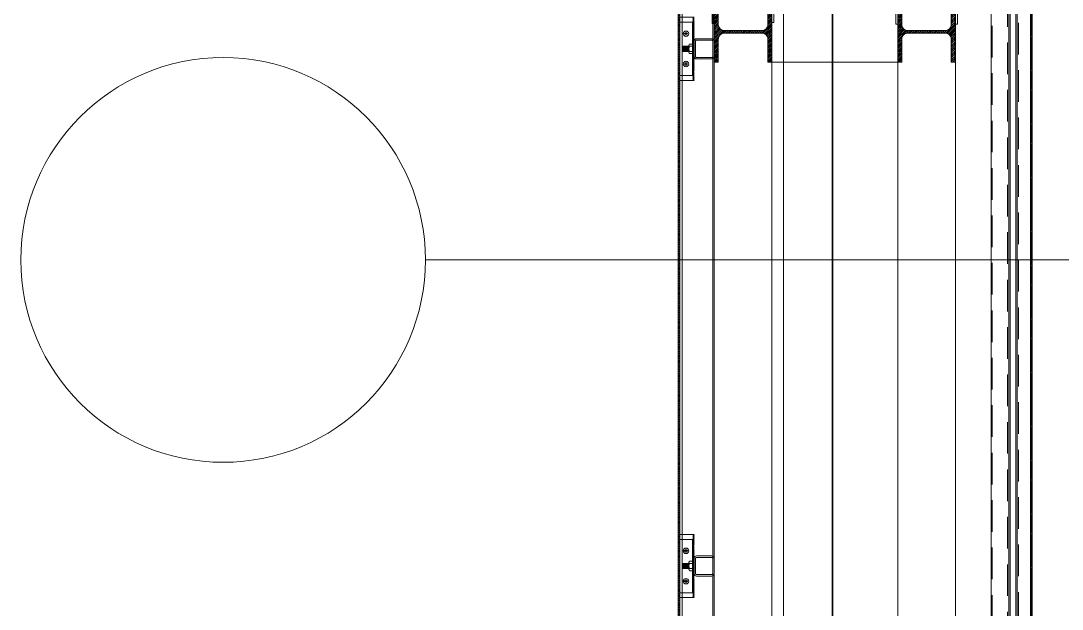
# Model space of a CAD drawing. Extents: x -2012 to 34975, y -1043 to 8321.
# Drawn here: x 6000.8 to 6206.8, y 3083.5 to 3199.7 of the extents above; entities that cross this region are included whole.
import ezdxf

# ---------------------------------------------------------------- set-up
doc = ezdxf.new("R2010")
doc.units = 0
doc.header["$LTSCALE"] = 25
doc.header["$PDMODE"] = 1
doc.linetypes.add('DOT2', pattern=[0.125, 0, -0.125])
doc.linetypes.add('HIDDEN', pattern=[0.375, 0.25, -0.125])
doc.layers.get('0').update_dxf_attribs({"color": 9, "lineweight": 9})
for name, color, linetype, lineweight in [('01', 9, 'Continuous', 9), ('06D', 9, 'Continuous', 9), ('09P', 9, 'Continuous', 9), ('10', 9, 'Continuous', 9), ('20', 9, 'DOT2', 9), ('24', 9, 'Continuous', 9), ('33', 9, 'BATTING', 9)]:
    doc.layers.add(name, color=color, linetype=linetype, lineweight=lineweight)
doc.linetypes.add('BATTING', pattern='A,0.0001,-0.1,[134,ltypeshp.shx,S=0.1,R=0,X=-0.1,Y=0],-0.2,[134,ltypeshp.shx,S=0.1,R=180,X=0.1,Y=0],-0.1', length=0.4001)

# ---------------------------------------------------------------- blocks, each defined once
blk = doc.blocks.new('p-aks_vw')
at = {"layer": '24', "ltscale": 2}
blk.add_lwpolyline([(5680, 2840), (5975, 2840)], dxfattribs=at)
blk = doc.blocks.new('p-cephe-onkisim')
at = {"layer": '06D'}
blk.add_lwpolyline([(-70, 2779.5), (-70, 3752.21)], dxfattribs=at)
at = {"layer": '10'}
blk.add_lwpolyline([(0, 3019.5), (-70, 3019.5), (-70, 2779.5), (0, 2779.5)], close=True, dxfattribs=at)
blk = doc.blocks.new('Prf-40x40')
for points in [[(1.5, -2), (-1.5, -2, -0.414214), (-2, -1.5), (-2, 1.5, -0.414214), (-1.5, 2), (1.5, 2, -0.414214), (2, 1.5), (2, -1.5, -0.414214)], [(1.5, -1.7), (-1.5, -1.7, -0.414214), (-1.7, -1.5), (-1.7, 1.5, -0.414214), (-1.5, 1.7), (1.5, 1.7, -0.414214), (1.7, 1.5), (1.7, -1.5, -0.414214)]]:
    blk.add_lwpolyline(points, format="xyb", close=True)
blk.add_point((0, 0))
blk = doc.blocks.new('VIDA-GY2')
for p, q in [((-0.5, 5.9), (-3.2, 5.9)), ((-0.5, 4.9), (-3.2, 4.9)), ((-0.5, 8.6), (-0.5, 5.9)), ((-0.5, 4.9), (-0.5, 2.2)), ((0.5, 8.6), (0.5, 5.9)), ((3.2, 5.9), (0.5, 5.9)), ((0.5, 4.9), (0.5, 2.2)), ((3.2, 4.9), (0.5, 4.9))]:
    blk.add_line(p, q)
blk.add_circle((0, 5.4), 5.4)
for centre, start, end in [((-1.2, 5.4), 166.2259, 193.7741), ((0, 6.6), 76.2259, 103.7741), ((0, 4.2), 256.2259, 283.7741), ((1.2, 5.4), 346.2259, 13.7741)]:
    blk.add_arc(centre, 2.1, start, end)
blk = doc.blocks.new('A$C24435FA4')
for p, q in [((6.82, 6.25, 0), (4, 6.25, 0)), ((6.82, 5.25, 0), (6.82, 6.25, 0)), ((4.3, 5.28, 0), (6.82, 5.28, 0)), ((4.3, 5.28, 0), (4.3, -5.25, 0)), ((4.3, -5.25, 0), (4.3, 5.28, 0)), ((6.82, -5.25, 0), (6.82, 5.28, 0)), ((4.2, 1.1, 0), (4, 1.1, 0)), ((4, 1.1, 0), (4, -1.1, 0)), ((4.2, 1.1, 0), (4.2, -1.1, 0)), ((4.3, 0.95, 0), (4.9, 0.95, 0)), ((4.3, 0.5, 0), (4.9, 0.5, 0)), ((5, 0.72, 0), (5, -0.73, 0)), ((5, 0.5, 0), (6.3, 0.5, 0)), ((5.16, -0.5, 0), (5.16, 0.5, 0)), ((5.33, -0.5, 0), (5.33, 0.5, 0)), ((5.49, -0.5, 0), (5.49, 0.5, 0)), ((5.65, -0.5, 0), (5.65, 0.5, 0)), ((5.81, -0.5, 0), (5.81, 0.5, 0)), ((5.98, -0.5, 0), (5.98, 0.5, 0)), ((6.14, -0.5, 0), (6.14, 0.5, 0)), ((6.3, -0.5, 0), (6.3, 0.5, 0)), ((4.2, -1.1, 0), (4, -1.1, 0)), ((4.3, -0.5, 0), (4.9, -0.5, 0)), ((4.3, -0.95, 0), (4.9, -0.95, 0)), ((5, -0.5, 0), (6.3, -0.5, 0)), ((4.3, -5.25, 0), (6.82, -5.25, 0)), ((6.82, -6.25, 0), (6.82, -5.25, 0)), ((4, -6.25, 0), (6.82, -6.25))]:
    blk.add_line(p, q)
for centre, radius, start, end in [((4.12, 6.28, 0), 0.129, 200.3002, 318.4444), ((4.12, 6.08, 0), 0.129, 200.3002, 318.4444), ((4.12, 5.88, 0), 0.129, 200.3002, 318.4444), ((4.12, 5.68, 0), 0.129, 200.3002, 318.4444), ((4.12, 5.48, 0), 0.129, 200.3002, 318.4444), ((4.12, 5.28, 0), 0.129, 200.3002, 318.4444), ((4.12, 5.08, 0), 0.129, 200.3002, 318.4444), ((4.12, 4.88, 0), 0.129, 200.3002, 318.4444), ((4.12, 4.68, 0), 0.129, 200.3002, 318.4444), ((4.12, 4.48, 0), 0.129, 200.3002, 318.4444), ((4.12, 4.28, 0), 0.129, 200.3002, 318.4444), ((4.12, 4.08, 0), 0.129, 200.3002, 318.4444), ((4.12, 3.88, 0), 0.129, 200.3002, 318.4444), ((4.12, 3.68, 0), 0.129, 200.3002, 318.4444), ((4.12, 3.48, 0), 0.129, 200.3002, 318.4444), ((4.12, 3.28, 0), 0.129, 200.3002, 318.4444), ((4.12, 3.08, 0), 0.129, 200.3002, 318.4444), ((4.12, 2.88, 0), 0.129, 200.3002, 318.4444), ((4.12, 2.68, 0), 0.129, 200.3002, 318.4444), ((4.12, 2.48, 0), 0.129, 200.3002, 318.4444), ((4.12, 2.28, 0), 0.129, 200.3002, 318.4444), ((4.12, 2.08, 0), 0.129, 200.3002, 318.4444), ((4.12, 1.88, 0), 0.129, 200.3002, 318.4444), ((4.12, 1.68, 0), 0.129, 200.3002, 318.4444), ((4.12, 1.48, 0), 0.129, 200.3002, 318.4444), ((4.12, 1.28, 0), 0.129, 200.3002, 318.4444), ((4.12, 1.08, 0), 0.129, 200.3002, 318.4444), ((4.12, 0.88, 0), 0.129, 200.3002, 318.4444), ((4.12, 0.68, 0), 0.129, 200.3002, 318.4444), ((4.12, 0.48, 0), 0.129, 200.3002, 318.4444), ((4.12, 0.28, 0), 0.129, 200.3002, 318.4444), ((4.12, 0.08, 0), 0.129, 200.3002, 318.4444), ((4.5, 0.72), 0.303, 132.075, 227.925), ((5.5, 0), 1.3, 157.3801, 202.6199), ((4.7, 0.72), 0.303, 312.075, 47.925), ((3.7, 0), 1.3, 337.3801, 22.6199), ((4.12, -0.12, 0), 0.129, 200.3002, 318.4444), ((4.12, -0.32, 0), 0.129, 200.3002, 318.4444), ((4.12, -0.52, 0), 0.129, 200.3002, 318.4444), ((4.12, -0.72, 0), 0.129, 200.3002, 318.4444), ((4.12, -0.92, 0), 0.129, 200.3002, 318.4444), ((4.12, -1.12, 0), 0.129, 200.3002, 318.4444), ((4.12, -1.32, 0), 0.129, 200.3002, 318.4444), ((4.12, -1.52, 0), 0.129, 200.3002, 318.4444), ((4.12, -1.72, 0), 0.129, 200.3002, 318.4444), ((4.12, -1.92, 0), 0.129, 200.3002, 318.4444), ((4.5, -0.73), 0.303, 132.075, 227.925), ((4.7, -0.73), 0.303, 312.075, 47.925), ((4.12, -2.12, 0), 0.129, 200.3002, 318.4444), ((4.12, -2.32, 0), 0.129, 200.3002, 318.4444), ((4.12, -2.52, 0), 0.129, 200.3002, 318.4444), ((4.12, -2.72, 0), 0.129, 200.3002, 318.4444), ((4.12, -2.92, 0), 0.129, 200.3002, 318.4444), ((4.12, -3.12, 0), 0.129, 200.3002, 318.4444), ((4.12, -3.32, 0), 0.129, 200.3002, 318.4444), ((4.12, -3.52, 0), 0.129, 200.3002, 318.4444), ((4.12, -3.72, 0), 0.129, 200.3002, 318.4444), ((4.12, -3.92, 0), 0.129, 200.3002, 318.4444), ((4.12, -4.12, 0), 0.129, 200.3002, 318.4444), ((4.12, -4.32, 0), 0.129, 200.3002, 318.4444), ((4.12, -4.52, 0), 0.129, 200.3002, 318.4444), ((4.12, -4.72, 0), 0.129, 200.3002, 318.4444), ((4.12, -4.92, 0), 0.129, 200.3002, 318.4444), ((4.12, -5.12, 0), 0.129, 200.3002, 318.4444), ((4.12, -5.32, 0), 0.129, 200.3002, 318.4444), ((4.12, -5.52, 0), 0.129, 200.3002, 318.4444), ((4.12, -5.72, 0), 0.129, 200.3002, 318.4444), ((4.12, -5.92, 0), 0.129, 200.3002, 318.4444), ((4.12, -6.12, 0), 0.129, 200.3002, 318.4444)]:
    blk.add_arc(centre, radius, start, end)
at = {"xscale": 0.09999999997671699, "yscale": 0.09999999997671699, "zscale": 0.09999999997671699, "rotation": 179.9999994663915}
for p in [(5.6, 3.54, 0), (5.6, -2.46, 0)]:
    blk.add_blockref('VIDA-GY2', p, dxfattribs=at)
at = {"layer": '10'}
blk.add_blockref('Prf-40x40', (2, 0), dxfattribs=at)
blk = doc.blocks.new('p-cephekolon-240')
at = {"layer": '09P'}
h = blk.add_hatch(dxfattribs=at)
h.set_pattern_fill('ANSI31', color=256, scale=2, angle=90, style=0)
h.set_pattern_definition([(135, (-0.00024, 46.68058), (-0.1767767, -0.1767767), [])])
h.paths.add_polyline_path([(-0.35, 0.33), (-0.35, 239.7), (-4.89, 239.7), (-4.89, 240), (0, 240), (0, 0), (-37.15, 0), (-37.15, 3.71), (-36.8, 3.71), (-36.8, 0.33)])
h = blk.add_hatch(dxfattribs=at)
h.set_pattern_fill('ANSI31', color=256, scale=2, angle=90, style=0)
h.set_pattern_definition([(135, (-51.47542, 52.79165), (-0.1767767, -0.1767767), [])])
h.paths.add_polyline_path([(-66, 5), (-70, 5), (-70, 235), (-66, 235), (-66, 234.7), (-69.7, 234.7), (-69.7, 5.3), (-66, 5.3)])
h = blk.add_hatch(dxfattribs=at)
h.set_pattern_fill('ANSI31', color=256, scale=2, angle=90, style=0)
h.set_pattern_definition([(135, (-39.45024, 50.15735), (-0.1767767, -0.1767767), [])])
h.paths.add_polyline_path([(-39.55, 236.72), (-39.55, 3.52), (-39.45, 3.52), (-39.45, 236.72)])
h = blk.add_hatch(dxfattribs=at)
h.set_pattern_fill('ANSI31', color=256, scale=2, angle=90, style=0)
h.set_pattern_definition([(135, (-51.47542, 6.14984), (-0.1767767, -0.1767767), [])])
edge = h.paths.add_edge_path()
edge.add_line((-62.88, 8.43), (-62.88, 20.43))
edge.add_line((-62.88, 20.43), (-62.08, 20.43))
edge.add_line((-62.08, 20.43), (-62.08, 15.88))
edge.add_arc((-60.88, 15.88), 1.2, 180, 270)
edge.add_line((-60.88, 14.68), (-53.48, 14.68))
edge.add_arc((-53.48, 15.88), 1.2, 270, 360)
edge.add_line((-52.28, 15.88), (-52.28, 20.43))
edge.add_line((-52.28, 20.43), (-51.48, 20.43))
edge.add_line((-51.48, 20.43), (-51.48, 8.43))
edge.add_line((-51.48, 8.43), (-52.28, 8.43))
edge.add_line((-52.28, 8.43), (-52.28, 12.98))
edge.add_arc((-53.48, 12.98), 1.2, 360, 450)
edge.add_line((-53.48, 14.18), (-60.88, 14.18))
edge.add_arc((-60.88, 12.98), 1.2, 90, 180)
edge.add_line((-62.08, 12.98), (-62.08, 8.43))
edge.add_line((-62.08, 8.43), (-62.88, 8.43))
h = blk.add_hatch(dxfattribs=at)
h.set_pattern_fill('ANSI31', color=256, scale=2, angle=90, style=0)
h.set_pattern_definition([(135, (-15.20932, 8.43232), (-0.1767767, -0.1767767), [])])
edge = h.paths.add_edge_path()
edge.add_line((-26.61, 8.43), (-26.61, 20.43))
edge.add_line((-26.61, 20.43), (-25.81, 20.43))
edge.add_line((-25.81, 20.43), (-25.81, 15.88))
edge.add_arc((-24.61, 15.88), 1.2, 180, 270)
edge.add_line((-24.61, 14.68), (-17.21, 14.68))
edge.add_arc((-17.21, 15.88), 1.2, 270, 360)
edge.add_line((-16.01, 15.88), (-16.01, 20.43))
edge.add_line((-16.01, 20.43), (-15.21, 20.43))
edge.add_line((-15.21, 20.43), (-15.21, 8.43))
edge.add_line((-15.21, 8.43), (-16.01, 8.43))
edge.add_line((-16.01, 8.43), (-16.01, 12.98))
edge.add_arc((-17.21, 12.98), 1.2, 360, 450)
edge.add_line((-17.21, 14.18), (-24.61, 14.18))
edge.add_arc((-24.61, 12.98), 1.2, 90, 180)
edge.add_line((-25.81, 12.98), (-25.81, 8.43))
edge.add_line((-25.81, 8.43), (-26.61, 8.43))
h = blk.add_hatch(dxfattribs=at)
h.set_pattern_fill('ANSI31', color=256, scale=2, angle=90, style=0)
h.set_pattern_definition([(135, (-51.47542, 5.96519), (-0.1767767, -0.1767767), [])])
h.paths.add_polyline_path([(-67.45, 5.7), (-63.28, 5.7), (-63.28, 12.76), (-62.88, 12.76), (-62.88, 5.3), (-67.46, 5.3)])
for points in [[(-0.35, 0.33), (-0.35, 0.33), (-0.35, 0.33), (-0.35, 239.7), (-4.89, 239.7), (-4.89, 240), (0, 240), (0, 0), (-37.15, 0), (-37.15, 3.71), (-36.8, 3.71), (-36.8, 0.33), (-0.35, 0.33)], [(-51.08, 12.56), (-51.48, 12.56), (-51.48, 5), (-46.9, 5), (-46.9, 5.4), (-51.08, 5.4), (-51.08, 12.56)]]:
    blk.add_lwpolyline(points)
for points in [[(-66, 5), (-70, 5), (-70, 235), (-66, 235), (-66, 234.7), (-69.7, 234.7), (-69.7, 5.3), (-66, 5.3)], [(-39.55, 236.72), (-39.55, 3.52), (-39.45, 3.52), (-39.45, 236.72)], [(-67.45, 5.7), (-63.28, 5.7), (-63.28, 12.76), (-62.88, 12.76), (-62.88, 5.3), (-67.46, 5.3)], [(-31.19, 6.54), (-27.01, 6.54), (-27.01, 12.94), (-26.61, 12.94), (-26.61, 6.14), (-31.19, 6.14)], [(-10.63, 6.54), (-14.81, 6.54), (-14.81, 12.94), (-15.21, 12.94), (-15.21, 6.14), (-10.63, 6.14)]]:
    blk.add_lwpolyline(points, close=True)
for points in [[(-62.88, 8.43), (-62.88, 20.43), (-62.08, 20.43), (-62.08, 15.88, 0.414214), (-60.88, 14.68), (-53.48, 14.68, 0.414214), (-52.28, 15.88), (-52.28, 20.43), (-51.48, 20.43), (-51.48, 8.43), (-52.28, 8.43), (-52.28, 12.98, 0.414214), (-53.48, 14.18), (-60.88, 14.18, 0.414214), (-62.08, 12.98), (-62.08, 8.43), (-62.88, 8.43)], [(-26.61, 8.43), (-26.61, 20.43), (-25.81, 20.43), (-25.81, 15.88, 0.414214), (-24.61, 14.68), (-17.21, 14.68, 0.414214), (-16.01, 15.88), (-16.01, 20.43), (-15.21, 20.43), (-15.21, 8.43), (-16.01, 8.43), (-16.01, 12.98, 0.414214), (-17.21, 14.18), (-24.61, 14.18, 0.414214), (-25.81, 12.98), (-25.81, 8.43), (-26.61, 8.43)]]:
    blk.add_lwpolyline(points, format="xyb", close=True)
at = {"layer": '06D'}
for points in [[(-2.99, 234.51), (-2.99, 6.14), (-4.63, 6.14), (-4.63, 234.51)], [(-2.99, 6.14), (-2.99, 234.51), (-0.35, 234.51), (-0.35, 6.14)], [(-4.63, 7.16), (-4.63, 225.73), (-8.14, 225.73), (-8.14, 7.16)], [(-51.48, 8.43), (-51.48, 20.43), (-26.61, 20.43), (-26.61, 8.43)]]:
    blk.add_lwpolyline(points, close=True, dxfattribs=at)
for points in [[(-4.4, 6.14), (-4.4, 234.51)], [(-3.26, 6.14), (-3.26, 234.51)], [(-62.88, 20.43), (-62.87, 216.21)], [(-51.48, 20.43), (-51.47, 216.21)], [(-26.61, 20.43), (-26.61, 215.11)], [(-15.21, 20.43), (-15.21, 215.11)]]:
    blk.add_lwpolyline(points, dxfattribs=at)
at = {"layer": '10', "linetype": 'HIDDEN', "const_width": 0.2}
blk.add_lwpolyline([(-40.22, 3.2), (-40.22, 5.22), (-65.94, 5.2), (-65.94, 5.8), (-69.2, 5.8), (-69.2, 234.19), (-67.6, 234.19), (-67.6, 234.8), (-67.6, 234.9), (-44.5, 234.91), (-44.3, 234.91), (-44.3, 237.11)], dxfattribs=at)
at = {"layer": '20', "linetype": 'HIDDEN'}
for points in [[(-2.71, 234.51), (-2.71, 6.14)], [(-7.9, 225.73), (-7.9, 7.16)], [(-4.91, 7.16), (-4.91, 225.73)]]:
    blk.add_lwpolyline(points, dxfattribs=at)
at = {"layer": '33', "ltscale": 0.4}
for points in [[(-63.18, 5.88), (-63.17, 234.12)], [(-49.18, 6), (-49.17, 233.82)]]:
    blk.add_lwpolyline(points, dxfattribs=at)
at = {"layer": '06D', "extrusion": (0, 0, -1), "zscale": -1}
for p in [(62.88, 119.99, 0), (62.88, 17.78)]:
    blk.add_blockref('A$C24435FA4', p, dxfattribs=at)
blk = doc.blocks.new('p-cephe-onkisim-toplam')
blk.add_blockref('p-cephe-onkisim', (0, 0))
at = {"layer": '10', "xscale": -1, "rotation": 180}
blk.add_blockref('p-cephekolon-240', (0, 3019.5), dxfattribs=at)
blk = doc.blocks.new('p-kolon-vw-çelik80')
at = {"layer": '01'}
blk.add_circle((0, 0), 40, dxfattribs=at)

msp = doc.modelspace()

# ---------------------------------------------------------------- block references
for name, p in [('p-cephe-onkisim-toplam', (6200.84, 192.5)), ('p-kolon-vw-çelik80', (6040.84, 3152.5))]:
    msp.add_blockref(name, p)
at = {"layer": '24'}
msp.add_blockref('p-aks_vw', (400.84, 312.5), dxfattribs=at)

doc.saveas('drawing.dxf')
